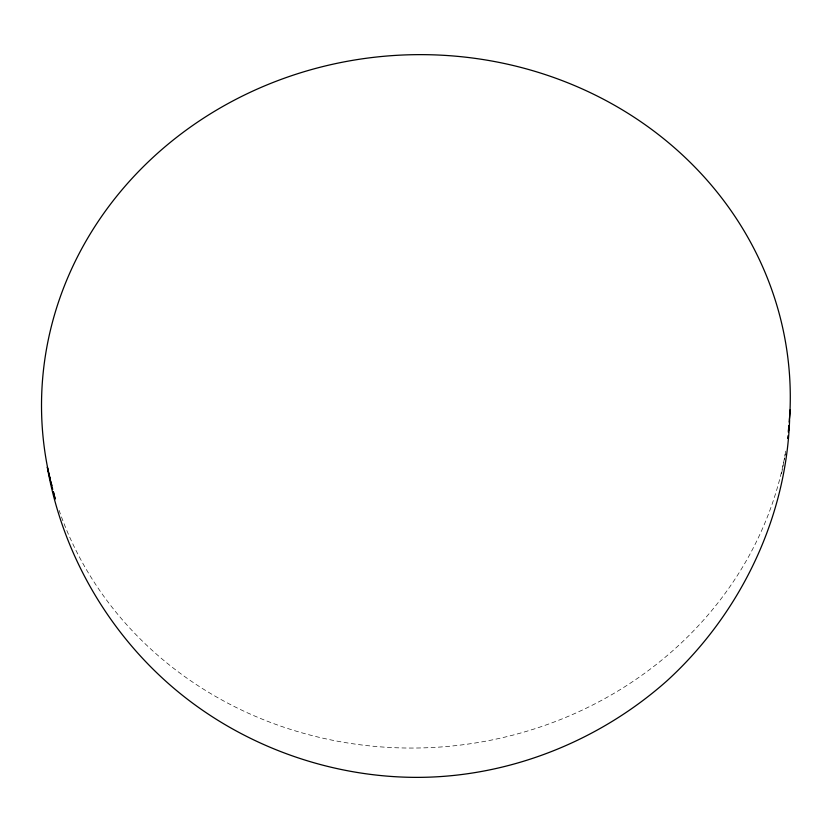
<?xml version="1.0" encoding="UTF-8"?>
<svg xmlns="http://www.w3.org/2000/svg" width="832" height="832" viewBox="0 0 832 832"><rect width="100%" height="100%" fill="white"/><g stroke="black" fill="none" stroke-linecap="round" stroke-linejoin="round"><path stroke-width="0.62" stroke-dasharray="4.16 3.12" d="M781.581 473.678L784.524 457.777M784.774 456.248L785.2 454.106M785.741 451.152A374.546 346.538 -4.4 0 1 444.361 746.71A374.546 346.538 -4.4 0 1 59.155 510.453"/><path stroke-width="1.25" d="M789.599 419.973C786.136 518.835 739.835 614.276 667.035 680.774C597.657 742.425 505.835 778.409 412.776 777.348C320.091 776.194 228.114 739.804 160.462 676.302C101.525 621.088 61.194 546.77 47.32 467.199L50.346 479.45M788.299 432.058L788.83 425.828M789.152 422.105L790.234 409.656M49.67 477.35L52.728 489.414M53.342 491.837L55.172 499.075L53.362 491.702M50.95 481.905L51.854 485.576M49.982 478.702A374.546 346.538 -4.4 0 1 388.128 55.921A374.546 346.538 -4.4 0 1 789.506 419.609M789.017 425.838A374.546 346.538 -4.4 0 1 788.528 430.82M787.966 435.781A374.546 346.538 -4.4 0 1 787.654 438.35"/></g></svg>
